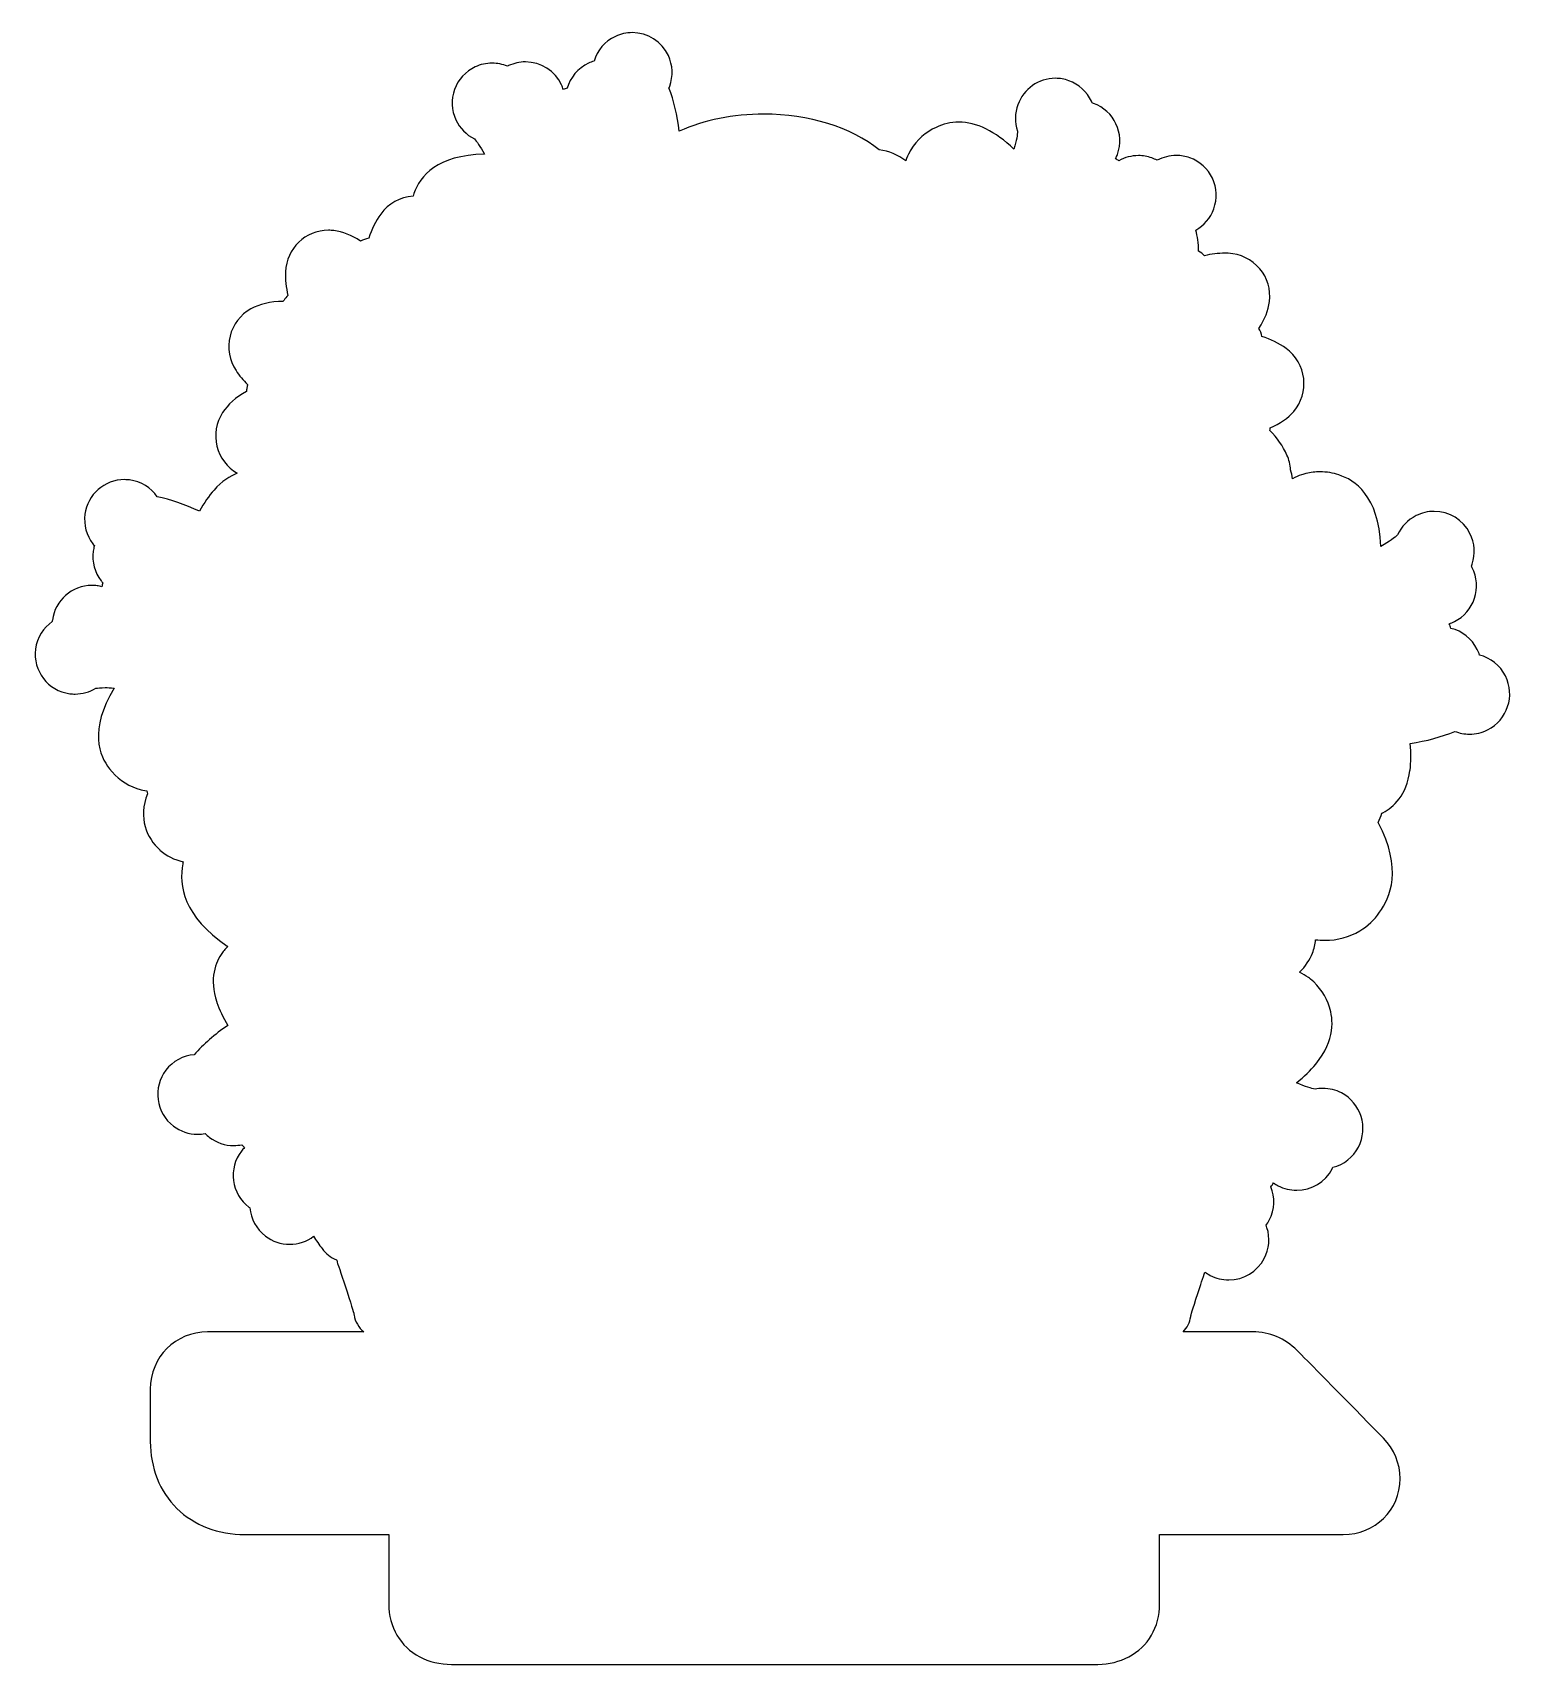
# Model space of a CAD drawing. Extents: x -0.1 to 45.3, y 0 to 50.
import ezdxf

# ---------------------------------------------------------------- set-up
doc = ezdxf.new("R2010")
doc.units = 0
doc.layers.get('0').update_dxf_attribs({"linetype": 'CONTINUOUS'})

msp = doc.modelspace()

# ---------------------------------------------------------------- linework, layer by layer
at = {"color": 7}
msp.add_lwpolyline([(45.032294, 30.282857)], close=True, dxfattribs=at)
for points in [[(10.080647, 10.202259), (5.303911, 10.202259)], [(37.298968, 10.202241), (35.165463, 10.202241)], [(3.548481, 8.446829), (3.548481, 6.847241)], [(6.445875, 3.996901), (10.847049, 3.996901), (10.847049, 1.868059)], [(34.447426, 1.868041), (34.447426, 3.996883), (40.066211, 3.996883)], [(12.77353, 0.022798), (32.557073, 0.022798), (32.557073, 0.023757)]]:
    msp.add_lwpolyline(points, dxfattribs=at)
for points in [[(18.30068, 49.977162), (18.121639, 49.977162), (17.948084, 49.938795), (17.785485, 49.862979)], [(19.406884, 49.272882), (19.207292, 49.70084), (18.77294, 49.977162), (18.30068, 49.977162)], [(17.785485, 49.862979), (17.457097, 49.709972), (17.228274, 49.428169), (17.132356, 49.105262)], [(14.009227, 49.041776), (13.830186, 49.041776), (13.656631, 49.00341), (13.494032, 48.927593)], [(14.479201, 48.947232), (14.332592, 49.008433), (14.173192, 49.041776), (14.009227, 49.041776)], [(14.517565, 48.965957), (14.504775, 48.959565), (14.491991, 48.953627), (14.479201, 48.947232)], [(15.03276, 49.08014), (14.853725, 49.08014), (14.680621, 49.041776), (14.517565, 48.965957)], [(16.138964, 48.375403), (15.939377, 48.80336), (15.505482, 49.08014), (15.03276, 49.08014)], [(16.965653, 49.041776), (16.633151, 48.886943), (16.403413, 48.59966), (16.308867, 48.272181)], [(17.132356, 49.105262), (17.075722, 49.08836), (17.020002, 49.067353), (16.965653, 49.041776)], [(19.447533, 48.339779), (19.558979, 48.645787), (19.54436, 48.977375), (19.406884, 49.272882)], [(13.494032, 48.927593), (13.198528, 48.790117), (12.974271, 48.545309), (12.862825, 48.239298)], [(31.253598, 48.578192), (30.740689, 48.578192), (30.279391, 48.25437), (30.105831, 47.771604)], [(31.666937, 48.506028), (31.534032, 48.553987), (31.394727, 48.578192), (31.253598, 48.578192)], [(32.357522, 47.877567), (32.21913, 48.172614), (31.973865, 48.395499), (31.666937, 48.506028)], [(12.862825, 48.239298), (12.751386, 47.932829), (12.766004, 47.601699), (12.903476, 47.306194)], [(16.193775, 48.237014), (16.178247, 48.283599), (16.160429, 48.330187), (16.138964, 48.375403)], [(16.308867, 48.272181), (16.270051, 48.262134), (16.231682, 48.250716), (16.193775, 48.237014)], [(19.426063, 48.285428), (19.433835, 48.303238), (19.440681, 48.321509), (19.447533, 48.339779)], [(19.743037, 46.961363), (19.685037, 47.44778), (19.579529, 47.890354), (19.426063, 48.285428)], [(22.327225, 47.48295), (21.390467, 47.48295), (20.501212, 47.302997), (19.743037, 46.961363)], [(25.860509, 46.38725), (25.002308, 47.07874), (23.713869, 47.48295), (22.327225, 47.48295)], [(30.105831, 47.771604), (30.009917, 47.505786), (30.00946, 47.222154), (30.099436, 46.962274)], [(32.380816, 47.825042), (32.373506, 47.842855), (32.36574, 47.860211), (32.357522, 47.877567)], [(32.420545, 47.811798), (32.407304, 47.816364), (32.394063, 47.82093), (32.380816, 47.825042)], [(33.154974, 46.250229), (33.382883, 46.883261), (33.053124, 47.583886), (32.420545, 47.811798)], [(12.903476, 47.306194), (13.022682, 47.050423), (13.222279, 46.848548), (13.469367, 46.727513)], [(27.603851, 47.075088), (27.288254, 46.933956), (27.016952, 46.693258), (26.83335, 46.391816)], [(28.295344, 47.237227), (28.051908, 47.237227), (27.819428, 47.182419), (27.603851, 47.075088)], [(29.985253, 46.410543), (29.408857, 46.959533), (28.842056, 47.237227), (28.295344, 47.237227)], [(30.099436, 46.962274), (30.092584, 46.862249), (30.067918, 46.677273), (29.985253, 46.410543)], [(13.469367, 46.727513), (13.534677, 46.651697), (13.647951, 46.502802), (13.777204, 46.255254)], [(13.777204, 46.255254), (12.328451, 46.225108), (11.802753, 45.592992), (11.619145, 45.04948)], [(26.673037, 46.053833), (26.43599, 46.231503), (26.165146, 46.357104), (25.860509, 46.38725)], [(26.794524, 46.324678), (26.746565, 46.237441), (26.70592, 46.147009), (26.673037, 46.053833)], [(26.83335, 46.391816), (26.819189, 46.370351), (26.806399, 46.347969), (26.794524, 46.324678)], [(33.096054, 46.113666), (33.117976, 46.157511), (33.137618, 46.203184), (33.154974, 46.250229)], [(33.202476, 46.057029), (33.168221, 46.077583), (33.132595, 46.09631), (33.096054, 46.113666)], [(33.797599, 46.212776), (33.584755, 46.212776), (33.380597, 46.157053), (33.202476, 46.057029)], [(34.211396, 46.140612), (34.078028, 46.188568), (33.938722, 46.212776), (33.797599, 46.212776)], [(34.373532, 46.068447), (34.321927, 46.095853), (34.26803, 46.120058), (34.211396, 46.140612)], [(34.957694, 46.217799), (34.749422, 46.217799), (34.549379, 46.164363), (34.373532, 46.068447)], [(35.371496, 46.145635), (35.238129, 46.193594), (35.098829, 46.217799), (34.957694, 46.217799)], [(36.062075, 45.517171), (35.923227, 45.811764), (35.677962, 46.035106), (35.371496, 46.145635)], [(36.105462, 44.584525), (36.215993, 44.890993), (36.200461, 45.222124), (36.062075, 45.517171)], [(11.590371, 44.967726), (11.199869, 44.941235), (10.835855, 44.7421), (10.603831, 44.423302)], [(11.619145, 45.04948), (11.609099, 45.022534), (11.599509, 44.995129), (11.590371, 44.967726)], [(35.551903, 43.93277), (35.803563, 44.073442), (36.004069, 44.301808), (36.105462, 44.584525)], [(10.603831, 44.423302), (10.443518, 44.203157), (10.319745, 43.956064), (10.232965, 43.684311)], [(9.000703, 43.92729), (8.295506, 43.92729), (7.718658, 43.370079), (7.687598, 42.658032)], [(9.163296, 43.917243), (9.109405, 43.923638), (9.0546, 43.92729), (9.000703, 43.92729)], [(9.987243, 43.59479), (9.704986, 43.776569), (9.431861, 43.882988), (9.163296, 43.917243)], [(10.232965, 43.684311), (10.147556, 43.662843), (10.065799, 43.6327), (9.987243, 43.59479)], [(35.638683, 43.291517), (35.63549, 43.529018), (35.606709, 43.742311), (35.551903, 43.93277)], [(35.821833, 43.146734), (35.765199, 43.200628), (35.703998, 43.249041), (35.638683, 43.291517)], [(36.444816, 43.224836), (36.237915, 43.224836), (36.0301, 43.198802), (35.821833, 43.146734)], [(36.549409, 43.222552), (36.51424, 43.223922), (36.479528, 43.224836), (36.444816, 43.224836)], [(37.509913, 42.75075), (37.270128, 43.034379), (36.92027, 43.206567), (36.549409, 43.222552)], [(7.687598, 42.658032), (7.677089, 42.417334), (7.701754, 42.174355), (7.762045, 41.930916)], [(37.809526, 41.747765), (37.854748, 42.106756), (37.745588, 42.472142), (37.509913, 42.75075)], [(6.62341, 41.517574), (6.306892, 41.343102), (6.075789, 41.039374), (5.989009, 40.685407)], [(7.617259, 41.747766), (7.220813, 41.743199), (6.895626, 41.667381), (6.62341, 41.517574)], [(7.643748, 41.787044), (7.634615, 41.774257), (7.62594, 41.76101), (7.617259, 41.747766)], [(7.762045, 41.930916), (7.719567, 41.886154), (7.679831, 41.838198), (7.643748, 41.787044)], [(37.488448, 40.923822), (37.669769, 41.206539), (37.776186, 41.479207), (37.809526, 41.747765)], [(5.989009, 40.685407), (5.900405, 40.32459), (5.967086, 39.94002), (6.172616, 39.630814)], [(37.577971, 40.6781), (37.556957, 40.762137), (37.527268, 40.844805), (37.488448, 40.923822)], [(38.317417, 40.307688), (38.096812, 40.468001), (37.849724, 40.59132), (37.577971, 40.6781)], [(38.85682, 39.38372), (38.813885, 39.752761), (38.617488, 40.089372), (38.317417, 40.307688)], [(6.172616, 39.630814), (6.273552, 39.478721), (6.391849, 39.33759), (6.526583, 39.20788)], [(6.492785, 38.991844), (6.164855, 38.807325), (5.923242, 38.593575), (5.761557, 38.346481)], [(6.504661, 39.100546), (6.49918, 39.064465), (6.495071, 39.027927), (6.492785, 38.991844)], [(6.526583, 39.20788), (6.517908, 39.17271), (6.510598, 39.13663), (6.504661, 39.100546)], [(38.552172, 38.382565), (38.788311, 38.656604), (38.899293, 39.021532), (38.85682, 39.38372)], [(5.761557, 38.346481), (5.562879, 38.044125), (5.500308, 37.667778), (5.588911, 37.314268)], [(37.832362, 37.874679), (38.138376, 38.009415), (38.376337, 38.177949), (38.552172, 38.382565)], [(37.820492, 37.797491), (37.82506, 37.823068), (37.829173, 37.848645), (37.832362, 37.874679)], [(38.343448, 37.045709), (38.220133, 37.318834), (38.045206, 37.570036), (37.820492, 37.797491)], [(5.588911, 37.314268), (5.676605, 36.965781), (5.902234, 36.666165), (6.211443, 36.48667)], [(38.456265, 36.59126), (38.446213, 36.747919), (38.408306, 36.90184), (38.343448, 37.045709)], [(6.211443, 36.48667), (5.986271, 36.399435), (5.739635, 36.24323), (5.498479, 35.97376)], [(38.51746, 36.321333), (38.503304, 36.413137), (38.483205, 36.503111), (38.456265, 36.59126)], [(38.926695, 36.478449), (38.881937, 36.469314), (38.837629, 36.456527), (38.794242, 36.439625)], [(39.360591, 36.532343), (39.21489, 36.532343), (39.069196, 36.514073), (38.926695, 36.478449)], [(39.935158, 36.434602), (39.751093, 36.49946), (39.557897, 36.532343), (39.360591, 36.532343)], [(2.756259, 36.292101), (2.146071, 36.292101), (1.626304, 35.835826), (1.546833, 35.230656)], [(2.9152, 36.282054), (2.862681, 36.288903), (2.809247, 36.292101), (2.756259, 36.292101)], [(3.757874, 35.768688), (3.568329, 36.040898), (3.269168, 36.235467), (2.9152, 36.282054)], [(5.498479, 35.97376), (5.341823, 35.798831), (5.192928, 35.583252), (5.049514, 35.323374)], [(38.794242, 36.439625), (38.698329, 36.407656), (38.606069, 36.367921), (38.51746, 36.321333)], [(41.222231, 34.250509), (41.150069, 35.807053), (40.417012, 36.287993), (39.935158, 36.434602)], [(5.049514, 35.323374), (4.60648, 35.536667), (4.174871, 35.685562), (3.757874, 35.768688)], [(1.546833, 35.230656), (1.504817, 34.907289), (1.590678, 34.587119), (1.789361, 34.32861)], [(42.296917, 35.18955), (42.041611, 35.061208), (41.843843, 34.853395), (41.729202, 34.599453)], [(42.848653, 35.320632), (42.658199, 35.320632), (42.467289, 35.275416), (42.296917, 35.18955)], [(43.947096, 34.642843), (43.737452, 35.060754), (43.316346, 35.320632), (42.848653, 35.320632)], [(41.729202, 34.599453), (41.651103, 34.526834), (41.492618, 34.398493), (41.222231, 34.250509)], [(44.015606, 33.704716), (44.11883, 34.016662), (44.094618, 34.349622), (43.947096, 34.642843)], [(1.799865, 34.098418), (1.757849, 33.775508), (1.843709, 33.454882), (2.042392, 33.196373)], [(1.789361, 34.32861), (1.804436, 34.309429), (1.819501, 34.290244), (1.835491, 34.271976)], [(1.835491, 34.271976), (1.819958, 34.215799), (1.807625, 34.157793), (1.799865, 34.098418)], [(43.993226, 33.642141), (44.000987, 33.662695), (44.008759, 33.683705), (44.015606, 33.704716)], [(44.016977, 33.597382), (44.009205, 33.612456), (44.001444, 33.627528), (43.993226, 33.642141)], [(44.085488, 32.658799), (44.18871, 32.970748), (44.164503, 33.304161), (44.016977, 33.597382)], [(1.759672, 33.053416), (1.149479, 33.053416), (0.629718, 32.597141), (0.550247, 31.991971)], [(1.918619, 33.042909), (1.866088, 33.049761), (1.812654, 33.053416), (1.759672, 33.053416)], [(2.064771, 33.015049), (2.017269, 33.026924), (1.968396, 33.036516), (1.918619, 33.042909)], [(2.042392, 33.196373), (2.059742, 33.173536), (2.078018, 33.151611), (2.097198, 33.130146)], [(2.097198, 33.130146), (2.084408, 33.092694), (2.073904, 33.053873), (2.064771, 33.015049)], [(43.47027, 31.947209), (43.763489, 32.094278), (43.982265, 32.347307), (44.085488, 32.658799)], [(0.550247, 31.991971), (0.548423, 31.977812), (0.547052, 31.963197), (0.54568, 31.949038)], [(0.54568, 31.949038), (0.272555, 31.758122), (0.078902, 31.457594), (0.033228, 31.107279)], [(43.31406, 31.881897), (43.367506, 31.89971), (43.419568, 31.921633), (43.47027, 31.947209)], [(43.362934, 31.73894), (43.349687, 31.787354), (43.333251, 31.834856), (43.31406, 31.881897)], [(44.168148, 31.096318), (44.003273, 31.424251), (43.708226, 31.654903), (43.362934, 31.73894)], [(0.033228, 31.107279), (-0.054009, 30.440451), (0.417336, 29.826603), (1.084626, 29.738911)], [(44.239859, 30.922303), (44.220676, 30.981677), (44.19647, 31.039683), (44.168148, 31.096318)], [(45.032294, 30.282878), (44.869693, 30.607159), (44.579672, 30.835983), (44.239859, 30.922303)], [(44.485586, 28.632683), (45.091212, 28.936869), (45.336473, 29.67723), (45.032294, 30.282857)], [(1.084626, 29.738911), (1.137146, 29.73206), (1.190586, 29.728862), (1.243111, 29.728862)], [(1.243111, 29.728862), (1.469648, 29.728862), (1.687053, 29.790523), (1.876592, 29.906074)], [(2.440661, 29.912012), (1.660102, 28.620832), (1.988495, 27.830684), (2.299984, 27.443833)], [(1.876592, 29.906074), (1.938713, 29.915209), (2.034168, 29.924801), (2.164793, 29.924801)], [(2.164793, 29.924801), (2.241521, 29.924801), (2.333324, 29.921604), (2.440661, 29.912012)], [(42.116509, 28.217972), (42.621657, 28.291506), (43.078846, 28.414367), (43.483962, 28.586098)], [(43.483962, 28.586098), (43.624639, 28.53129), (43.776734, 28.501601), (43.934305, 28.501601)], [(43.934305, 28.501601), (44.029308, 28.501601), (44.124758, 28.513019), (44.217479, 28.534944)], [(44.217479, 28.534944), (44.310196, 28.556867), (44.400172, 28.58975), (44.485586, 28.632683)], [(42.111491, 27.395855), (42.144375, 27.637922), (42.145746, 27.910133), (42.116509, 28.217972)], [(2.299984, 27.443833), (2.505056, 27.166139), (2.797828, 26.952846), (3.131239, 26.837748)], [(41.283889, 26.096452), (41.611362, 26.269552), (42.005528, 26.632655), (42.110121, 27.387177)], [(42.110121, 27.387177), (42.110578, 27.390374), (42.111034, 27.393114), (42.111491, 27.395855)], [(3.131239, 26.837748), (3.155899, 26.828613), (3.181479, 26.820393), (3.207058, 26.813543)], [(3.462369, 26.675152), (3.165951, 25.937075), (3.439533, 25.317289), (3.839173, 24.95647)], [(3.207058, 26.813543), (3.284243, 26.790706), (3.362342, 26.773351), (3.440899, 26.761018)], [(3.440899, 26.761018), (3.448214, 26.732244), (3.45506, 26.703469), (3.462369, 26.675152)], [(41.140023, 25.792724), (41.178838, 25.885899), (41.215836, 25.981354), (41.250091, 26.078639)], [(41.250091, 26.078639), (41.261509, 26.08412), (41.272928, 26.090057), (41.283889, 26.096452)], [(41.178381, 23.046395), (41.506323, 23.484402), (41.886773, 24.385076), (41.140023, 25.792724)], [(3.839173, 24.95647), (3.840996, 24.9551), (3.842827, 24.953273), (3.844197, 24.951902)], [(3.844197, 24.951902), (4.042423, 24.776059), (4.282659, 24.655027), (4.552132, 24.593823)], [(4.542998, 24.530792), (4.416482, 23.879949), (4.555788, 22.92264), (5.904513, 22.010545)], [(4.553502, 24.59291), (4.549387, 24.572356), (4.546193, 24.551346), (4.542998, 24.530792)], [(4.552132, 24.593823), (4.552588, 24.593823), (4.553045, 24.593366), (4.553502, 24.59291)], [(40.577326, 22.480049), (40.816196, 22.62346), (41.018525, 22.81392), (41.178381, 23.046395)], [(39.50172, 22.190022), (39.895428, 22.190022), (40.257156, 22.287763), (40.577326, 22.480049)], [(5.920041, 22.000041), (5.879397, 21.960306), (5.841027, 21.918287), (5.8054, 21.87444)], [(5.904513, 22.010545), (5.909994, 22.006891), (5.915023, 22.003696), (5.920041, 22.000041)], [(39.126287, 21.79906), (39.178355, 21.931056), (39.209873, 22.068076), (39.221291, 22.206467)], [(39.221291, 22.206467), (39.313552, 22.19596), (39.407179, 22.190022), (39.50172, 22.190022)], [(5.75699, 21.811868), (5.539585, 21.514992), (5.345016, 21.019436), (5.582063, 20.298715)], [(5.8054, 21.87444), (5.78805, 21.854344), (5.77206, 21.833333), (5.75699, 21.811868)], [(38.732584, 21.213986), (38.912082, 21.393482), (39.043159, 21.588507), (39.126287, 21.79906)], [(39.002057, 21.048649), (38.916648, 21.111678), (38.826668, 21.166944), (38.732584, 21.213986)], [(39.063715, 21.00115), (39.043616, 21.017592), (39.023065, 21.033576), (39.002057, 21.048649)], [(39.643311, 20.137469), (39.544655, 20.472254), (39.340491, 20.776439), (39.063715, 21.00115)], [(5.582063, 20.298715), (5.582977, 20.295517), (5.58389, 20.29232), (5.58526, 20.289122)], [(5.58526, 20.289122), (5.658794, 20.068523), (5.770234, 19.834673), (5.921872, 19.584842)], [(39.225851, 18.396863), (39.842897, 19.14225), (39.758408, 19.797659), (39.643311, 20.137469)], [(5.921872, 19.584842), (5.515837, 19.307148), (5.171921, 19.00799), (4.891939, 18.688278)], [(4.891939, 18.688278), (4.548933, 18.659503), (4.237444, 18.490054), (4.025977, 18.213275)], [(4.025977, 18.213275), (3.828214, 17.954309), (3.742805, 17.63414), (3.785735, 17.310775)], [(38.637129, 17.830972), (38.870518, 18.016862), (39.067824, 18.20595), (39.225851, 18.396863)], [(39.203929, 17.630469), (39.101621, 17.65102), (38.908882, 17.702631), (38.637129, 17.830972)], [(39.445542, 17.654674), (39.364699, 17.654674), (39.2834, 17.646454), (39.203929, 17.630469)], [(40.010519, 17.516286), (39.836507, 17.606718), (39.641025, 17.654674), (39.445542, 17.654674)], [(40.613866, 16.796933), (40.515662, 17.109336), (40.301457, 17.36465), (40.010519, 17.516286)], [(3.785735, 17.310775), (3.829123, 16.987865), (3.995379, 16.701036), (4.254343, 16.503271)], [(4.254343, 16.503271), (4.46581, 16.341131), (4.728888, 16.252068), (4.995161, 16.252068)], [(40.532109, 15.861544), (40.68329, 16.152028), (40.712516, 16.484527), (40.613866, 16.796933)], [(4.995161, 16.252068), (5.074632, 16.252068), (5.152736, 16.259834), (5.229013, 16.27445)], [(5.229013, 16.27445), (5.270114, 16.232429), (5.314416, 16.193608), (5.361461, 16.15707)], [(5.361461, 16.15707), (5.573385, 15.995385), (5.836463, 15.906324), (6.102279, 15.906324)], [(6.335674, 15.733678), (6.137448, 15.474712), (6.052045, 15.154085), (6.095432, 14.831175)], [(6.102279, 15.906324), (6.186321, 15.906324), (6.268993, 15.915002), (6.349372, 15.930987)], [(6.432495, 15.846035), (6.39824, 15.810866), (6.365814, 15.773413), (6.335674, 15.733678)], [(6.349372, 15.930987), (6.375403, 15.901756), (6.403269, 15.873438), (6.432495, 15.846035)], [(39.75155, 15.240389), (40.084052, 15.325798), (40.369053, 15.548226), (40.532109, 15.861544)], [(38.642152, 14.537478), (39.101621, 14.537478), (39.518623, 14.790507), (39.730542, 15.197457)], [(39.730542, 15.197457), (39.737851, 15.211615), (39.744704, 15.225774), (39.75155, 15.240389)], [(6.095432, 14.831175), (6.138362, 14.507811), (6.304614, 14.220982), (6.563582, 14.023216)], [(37.804049, 13.621732), (37.975781, 13.951491), (37.98217, 14.324185), (37.853832, 14.644812)], [(37.853832, 14.644812), (37.88352, 14.681808), (37.910923, 14.720171), (37.936498, 14.760821)], [(37.936498, 14.760821), (37.980799, 14.729764), (38.027387, 14.701447), (38.07626, 14.676324)], [(38.07626, 14.676324), (38.250278, 14.585435), (38.446212, 14.537478), (38.642152, 14.537478)], [(6.563582, 14.023216), (6.575001, 14.014539), (6.586419, 14.005861), (6.597837, 13.997639)], [(6.597837, 13.997639), (6.626606, 13.66788), (6.788291, 13.349994), (7.07192, 13.133503)], [(37.706308, 13.464159), (37.742387, 13.513944), (37.77527, 13.566466), (37.804049, 13.621732)], [(7.07192, 13.133503), (7.283393, 12.971821), (7.546471, 12.882758), (7.812743, 12.882758)], [(7.812743, 12.882758), (8.083587, 12.882758), (8.339808, 12.969992), (8.548995, 13.12848)], [(8.548995, 13.12848), (8.587359, 13.063168), (8.62938, 12.999224), (8.673682, 12.938021)], [(37.651497, 12.452954), (37.802678, 12.743437), (37.83191, 13.075479), (37.733254, 13.387885)], [(37.733254, 13.387885), (37.725036, 13.413919), (37.716355, 13.439039), (37.706308, 13.464159)], [(8.673682, 12.938021), (8.712052, 12.869968), (8.759548, 12.807396), (8.813445, 12.752133)], [(8.813445, 12.752133), (8.916667, 12.596386), (9.067385, 12.475353), (9.244597, 12.409127)], [(9.244597, 12.409127), (9.249621, 12.406386), (9.254187, 12.404101), (9.259216, 12.401818)], [(9.259216, 12.401818), (9.266519, 12.356145), (9.277938, 12.310929), (9.293471, 12.266627)], [(9.293471, 12.266627), (9.294841, 12.262058), (9.438251, 11.843693), (9.573442, 11.428979)], [(35.61265, 11.374153), (35.693493, 11.622615), (35.777524, 11.872906), (35.832336, 12.034131)], [(35.832336, 12.034131), (35.883946, 11.995767), (35.939209, 11.961512), (35.997215, 11.931366)], [(36.563107, 11.792521), (37.022119, 11.792521), (37.439121, 12.045549), (37.651497, 12.452954)], [(35.997215, 11.931366), (36.171233, 11.840477), (36.367173, 11.792521), (36.563107, 11.792521)], [(9.573442, 11.428979), (9.738784, 10.921093), (9.779428, 10.761237), (9.788109, 10.723785)], [(35.397983, 10.668502), (35.406664, 10.706411), (35.447308, 10.866267), (35.61265, 11.374153)], [(9.788109, 10.723785), (9.817185, 10.515194), (9.924404, 10.330852), (10.080647, 10.202259)], [(35.165463, 10.202241), (35.288835, 10.326044), (35.37281, 10.488153), (35.397983, 10.668502)], [(5.303911, 10.202259), (4.319573, 10.202259), (3.548481, 9.431167), (3.548481, 8.446829)], [(38.649851, 9.639355), (38.286919, 10.002332), (37.807172, 10.202241), (37.298968, 10.202241)], [(41.301573, 6.944859), (38.653286, 9.63592), (38.650921, 9.638284), (38.649851, 9.639355)], [(3.548481, 6.847241), (3.548481, 6.039486), (3.83773, 5.31054), (4.362972, 4.794757)], [(41.808795, 5.709541), (41.808795, 6.167745), (41.623828, 6.618099), (41.301573, 6.944859)], [(40.066211, 3.996883), (41.043368, 3.996883), (41.808795, 4.749152), (41.808795, 5.709541)], [(4.362972, 4.794757), (4.886831, 4.280262), (5.626568, 3.996901), (6.445875, 3.996901)], [(10.847049, 1.868059), (10.847049, 1.17047), (11.201284, 0.566506), (11.79459, 0.252411)], [(33.499886, 0.252393), (34.093191, 0.566487), (34.447426, 1.170451), (34.447426, 1.868041)], [(11.79459, 0.252411), (12.082411, 0.10005), (12.411758, 0.022798), (12.77353, 0.022798)], [(32.557073, 0.023757), (32.904551, 0.028781), (33.221755, 0.105161), (33.499886, 0.252393)]]:
    msp.add_open_spline(points, degree=3, dxfattribs=at)

doc.saveas('drawing.dxf')
